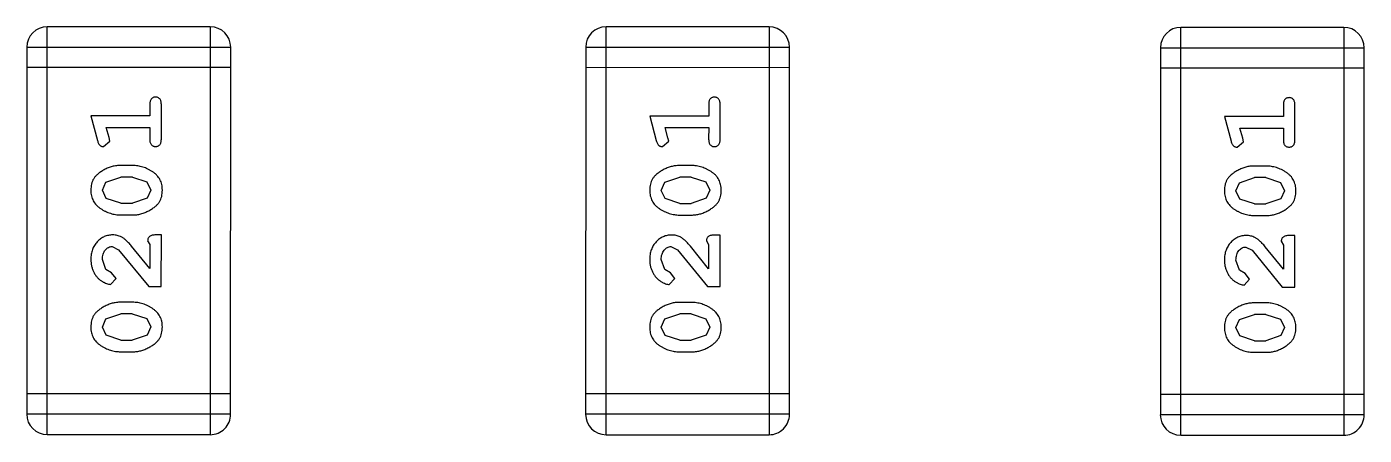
# Model space of a CAD drawing. Header units: inches. Extents: x -29 to 164, y -51 to 83.
# Drawn here: x 130.655 to 132.655, y 15.251 to 15.861 of the extents above; entities that cross this region are included whole.
import ezdxf

# ---------------------------------------------------------------- set-up
doc = ezdxf.new("R2010")
doc.units = ezdxf.units.IN
doc.header["$LTSCALE"] = 1.21
doc.header["$MEASUREMENT"] = 0
doc.layers.get('0').update_dxf_attribs({"linetype": 'CONTINUOUS'})

msp = doc.modelspace()

# ---------------------------------------------------------------- linework, layer by layer
at = {"color": 7, "linetype": 'Continuous'}
for p, q in [((130.6857, 15.2518), (130.6858, 15.8614)), ((130.9297, 15.8614), (130.6858, 15.8614)), ((130.9297, 15.8614), (130.9295, 15.2518)), ((131.5214, 15.2516), (131.5215, 15.8612)), ((131.7653, 15.8612), (131.5215, 15.8612)), ((131.7653, 15.8612), (131.7652, 15.2516)), ((132.3807, 15.2509), (132.3809, 15.8605)), ((132.6247, 15.8604), (132.3809, 15.8605)), ((132.6247, 15.8604), (132.6246, 15.2508)), ((130.6554, 15.8309), (130.6552, 15.2823)), ((130.6554, 15.8309), (130.9602, 15.8309)), ((130.96, 15.2822), (130.9602, 15.8309)), ((131.491, 15.8308), (131.4909, 15.2821)), ((131.491, 15.8308), (131.7958, 15.8307)), ((131.7957, 15.2821), (131.7958, 15.8307)), ((132.3504, 15.83), (132.3503, 15.2814)), ((132.3504, 15.83), (132.6552, 15.83)), ((132.6551, 15.2813), (132.6552, 15.83)), ((130.9601, 15.8004), (130.6553, 15.8005)), ((131.7958, 15.8002), (131.491, 15.8003)), ((132.6552, 15.7995), (132.3504, 15.7995)), ((130.8392, 15.7454), (130.8392, 15.7281)), ((130.8565, 15.6934), (130.8565, 15.7454)), ((131.6749, 15.7452), (131.6749, 15.7279)), ((131.6922, 15.6933), (131.6922, 15.7452)), ((132.5342, 15.7444), (132.5342, 15.7271)), ((132.5515, 15.6925), (132.5515, 15.7444)), ((130.7511, 15.7281), (130.761, 15.6915)), ((130.8392, 15.7281), (130.7511, 15.7281)), ((131.5868, 15.7279), (131.5966, 15.6913)), ((131.6749, 15.7279), (131.5868, 15.7279)), ((132.4461, 15.7272), (132.456, 15.6906)), ((132.5342, 15.7271), (132.4461, 15.7272)), ((130.7784, 15.6957), (130.7742, 15.7108)), ((130.7742, 15.7108), (130.8392, 15.7108)), ((130.8392, 15.7108), (130.8392, 15.6934)), ((131.614, 15.6956), (131.6099, 15.7106)), ((131.6099, 15.7106), (131.6749, 15.7106)), ((131.6749, 15.7106), (131.6748, 15.6933)), ((132.4734, 15.6948), (132.4692, 15.7099)), ((132.4692, 15.7099), (132.5342, 15.7098)), ((132.5342, 15.7098), (132.5342, 15.6925)), ((130.7701, 15.6824), (130.7794, 15.6903)), ((130.7794, 15.6903), (130.7784, 15.6957)), ((131.6058, 15.6823), (131.6151, 15.6902)), ((131.6151, 15.6902), (131.614, 15.6956)), ((132.4652, 15.6815), (132.4744, 15.6894)), ((132.4744, 15.6894), (132.4734, 15.6948)), ((130.8134, 15.6541), (130.7957, 15.6541)), ((131.6491, 15.6539), (131.6314, 15.654)), ((132.5085, 15.6532), (132.4907, 15.6532)), ((130.7684, 15.6171), (130.7737, 15.6293)), ((130.7737, 15.6293), (130.796, 15.6368)), ((130.8132, 15.6368), (130.796, 15.6368)), ((130.8132, 15.6368), (130.8349, 15.6296)), ((130.8349, 15.6296), (130.8407, 15.6173)), ((131.604, 15.6169), (131.6093, 15.6291)), ((131.6093, 15.6291), (131.6316, 15.6366)), ((131.6488, 15.6366), (131.6316, 15.6366)), ((131.6488, 15.6366), (131.6706, 15.6294)), ((131.6706, 15.6294), (131.6764, 15.6171)), ((132.4634, 15.6162), (132.4687, 15.6283)), ((132.4687, 15.6283), (132.491, 15.6359)), ((132.5082, 15.6359), (132.491, 15.6359)), ((132.5082, 15.6359), (132.53, 15.6286)), ((132.53, 15.6286), (132.5358, 15.6164)), ((130.7742, 15.6047), (130.7684, 15.6171)), ((130.796, 15.5975), (130.7742, 15.6047)), ((130.8355, 15.6051), (130.8132, 15.5975)), ((130.8407, 15.6173), (130.8355, 15.6051)), ((131.6098, 15.6046), (131.604, 15.6169)), ((131.6316, 15.5973), (131.6098, 15.6046)), ((131.6711, 15.605), (131.6488, 15.5973)), ((131.6764, 15.6171), (131.6711, 15.605)), ((132.4692, 15.6038), (132.4634, 15.6162)), ((132.491, 15.5966), (132.4692, 15.6038)), ((132.5305, 15.6042), (132.5082, 15.5966)), ((132.5358, 15.6164), (132.5305, 15.6042)), ((130.7957, 15.5802), (130.8134, 15.5802)), ((130.796, 15.5975), (130.8132, 15.5975)), ((131.6313, 15.58), (131.6491, 15.58)), ((131.6316, 15.5973), (131.6488, 15.5973)), ((132.491, 15.5966), (132.5082, 15.5966)), ((132.4907, 15.5793), (132.5084, 15.5793)), ((130.836, 15.5416), (130.8392, 15.5361)), ((130.8565, 15.5503), (130.8486, 15.5503)), ((130.8564, 15.4732), (130.8565, 15.5503)), ((131.6717, 15.5415), (131.6748, 15.536)), ((131.6921, 15.5501), (131.6843, 15.5501)), ((131.6921, 15.473), (131.6921, 15.5501)), ((132.531, 15.5407), (132.5342, 15.5352)), ((132.5515, 15.5494), (132.5436, 15.5494)), ((132.5515, 15.4723), (132.5515, 15.5494)), ((130.7829, 15.533), (130.7926, 15.5282)), ((130.7926, 15.5282), (130.8376, 15.4732)), ((130.8391, 15.4999), (130.8121, 15.5335)), ((130.8392, 15.5361), (130.8391, 15.4999)), ((131.6185, 15.5328), (131.6283, 15.5281)), ((131.6283, 15.5281), (131.6732, 15.473)), ((131.6748, 15.4998), (131.6478, 15.5334)), ((131.6748, 15.536), (131.6748, 15.4998)), ((132.4779, 15.5321), (132.4876, 15.5273)), ((132.4876, 15.5273), (132.5326, 15.4723)), ((132.5342, 15.499), (132.5071, 15.5326)), ((132.5342, 15.5352), (132.5342, 15.499)), ((130.7737, 15.4986), (130.7684, 15.5135)), ((131.6094, 15.4985), (131.604, 15.5133)), ((132.4688, 15.4977), (132.4634, 15.5126)), ((130.7822, 15.4937), (130.7737, 15.4986)), ((130.7804, 15.4764), (130.7888, 15.4852)), ((130.7888, 15.4852), (130.7822, 15.4937)), ((131.6179, 15.4935), (131.6094, 15.4985)), ((131.616, 15.4762), (131.6245, 15.485)), ((131.6245, 15.485), (131.6179, 15.4935)), ((132.4773, 15.4928), (132.4688, 15.4977)), ((132.4754, 15.4754), (132.4838, 15.4843)), ((132.4838, 15.4843), (132.4773, 15.4928)), ((130.8376, 15.4732), (130.8564, 15.4732)), ((131.6732, 15.473), (131.6921, 15.473)), ((132.5326, 15.4723), (132.5515, 15.4723)), ((130.8134, 15.4496), (130.7957, 15.4496)), ((131.6491, 15.4494), (131.6313, 15.4494)), ((132.5084, 15.4487), (132.4907, 15.4487)), ((130.7683, 15.4126), (130.7736, 15.4247)), ((130.7736, 15.4247), (130.7959, 15.4323)), ((130.8131, 15.4323), (130.7959, 15.4323)), ((130.8131, 15.4323), (130.8349, 15.4251)), ((130.8349, 15.4251), (130.8407, 15.4128)), ((131.604, 15.4124), (131.6093, 15.4246)), ((131.6093, 15.4246), (131.6316, 15.4321)), ((131.6488, 15.4321), (131.6316, 15.4321)), ((131.6488, 15.4321), (131.6706, 15.4249)), ((131.6706, 15.4249), (131.6764, 15.4126)), ((132.4634, 15.4117), (132.4686, 15.4238)), ((132.4686, 15.4238), (132.4909, 15.4314)), ((132.5081, 15.4314), (132.4909, 15.4314)), ((132.5081, 15.4314), (132.5299, 15.4241)), ((132.5299, 15.4241), (132.5357, 15.4118)), ((130.7741, 15.4002), (130.7683, 15.4126)), ((130.7959, 15.393), (130.7741, 15.4002)), ((130.8354, 15.4006), (130.8131, 15.393)), ((130.8407, 15.4128), (130.8354, 15.4006)), ((131.6098, 15.4001), (131.604, 15.4124)), ((131.6316, 15.3928), (131.6098, 15.4001)), ((131.6711, 15.4004), (131.6488, 15.3928)), ((131.6764, 15.4126), (131.6711, 15.4004)), ((132.4692, 15.3993), (132.4634, 15.4117)), ((132.5304, 15.3997), (132.5081, 15.3921)), ((132.5357, 15.4118), (132.5304, 15.3997)), ((130.7959, 15.393), (130.8131, 15.393)), ((131.6316, 15.3928), (131.6488, 15.3928)), ((132.4909, 15.3921), (132.4692, 15.3993)), ((132.4909, 15.3921), (132.5081, 15.3921)), ((130.7956, 15.3757), (130.8134, 15.3757)), ((131.6313, 15.3755), (131.649, 15.3755)), ((132.4907, 15.3748), (132.5084, 15.3748)), ((130.96, 15.3127), (130.6552, 15.3128)), ((131.7957, 15.3125), (131.4909, 15.3126)), ((132.6551, 15.3118), (132.3503, 15.3119)), ((130.96, 15.2822), (130.6552, 15.2823)), ((131.7957, 15.2821), (131.4909, 15.2821)), ((132.6551, 15.2813), (132.3503, 15.2814)), ((130.6857, 15.2518), (130.9295, 15.2518)), ((131.5214, 15.2516), (131.7652, 15.2516)), ((132.3807, 15.2509), (132.6246, 15.2508))]:
    msp.add_line(p, q, dxfattribs=at)
for centre, start, end in [((130.6858, 15.8309), 89.988, 179.988), ((130.9297, 15.8309), 359.988, 89.988), ((131.5215, 15.8308), 89.988, 179.988), ((131.7653, 15.8307), 359.988, 89.988), ((132.3809, 15.83), 89.988, 179.988), ((132.6247, 15.83), 359.988, 89.988), ((130.6857, 15.2823), 179.988, 269.988), ((130.9296, 15.2822), 269.988, 359.988), ((131.5214, 15.2821), 179.988, 269.988), ((131.7652, 15.2821), 269.988, 359.988), ((132.3807, 15.2814), 179.988, 269.988), ((132.6246, 15.2813), 269.988, 359.988)]:
    msp.add_arc(centre, 0.0305, start, end, dxfattribs=at)
for points, knots in [([(130.8479, 15.7564), (130.8472, 15.7563), (130.8461, 15.7563), (130.8444, 15.7558), (130.8429, 15.7549), (130.8416, 15.7538), (130.8405, 15.7522), (130.8397, 15.7503), (130.8393, 15.7479), (130.8392, 15.7463), (130.8392, 15.7454)], [0, 0, 0, 0, 0.11517, 0.223509, 0.328254, 0.438012, 0.553651, 0.682263, 0.830856, 1, 1, 1, 1]), ([(130.8565, 15.7454), (130.8565, 15.7463), (130.8564, 15.7479), (130.856, 15.7503), (130.8553, 15.7522), (130.8542, 15.7538), (130.8528, 15.7549), (130.8513, 15.7558), (130.8496, 15.7563), (130.8485, 15.7563), (130.8479, 15.7564)], [0, 0, 0, 0, 0.169012, 0.317488, 0.445429, 0.560977, 0.67065, 0.776666, 0.88492, 1, 1, 1, 1]), ([(131.6835, 15.7562), (131.6829, 15.7562), (131.6817, 15.7561), (131.68, 15.7556), (131.6785, 15.7548), (131.6772, 15.7536), (131.6761, 15.752), (131.6754, 15.7501), (131.6749, 15.7478), (131.6749, 15.7461), (131.6749, 15.7452)], [0, 0, 0, 0, 0.11517, 0.223509, 0.328254, 0.438012, 0.553651, 0.682263, 0.830856, 1, 1, 1, 1]), ([(131.6922, 15.7452), (131.6921, 15.7461), (131.6921, 15.7478), (131.6916, 15.7501), (131.6909, 15.752), (131.6898, 15.7536), (131.6885, 15.7548), (131.687, 15.7556), (131.6853, 15.7561), (131.6841, 15.7562), (131.6835, 15.7562)], [0, 0, 0, 0, 0.169012, 0.317488, 0.445429, 0.560977, 0.67065, 0.776666, 0.88492, 1, 1, 1, 1]), ([(132.5429, 15.7555), (132.5423, 15.7554), (132.5411, 15.7554), (132.5394, 15.7549), (132.5379, 15.754), (132.5366, 15.7529), (132.5355, 15.7513), (132.5347, 15.7494), (132.5343, 15.747), (132.5342, 15.7453), (132.5342, 15.7444)], [0, 0, 0, 0, 0.11517, 0.223509, 0.328254, 0.438012, 0.553651, 0.682263, 0.830856, 1, 1, 1, 1]), ([(132.5515, 15.7444), (132.5515, 15.7453), (132.5515, 15.747), (132.551, 15.7493), (132.5503, 15.7513), (132.5492, 15.7528), (132.5479, 15.754), (132.5464, 15.7549), (132.5447, 15.7554), (132.5435, 15.7554), (132.5429, 15.7555)], [0, 0, 0, 0, 0.169012, 0.317488, 0.445429, 0.560977, 0.67065, 0.776666, 0.88492, 1, 1, 1, 1]), ([(130.761, 15.6915), (130.7612, 15.6906), (130.7617, 15.6891), (130.7625, 15.687), (130.7635, 15.6854), (130.7645, 15.6842), (130.7657, 15.6834), (130.767, 15.6828), (130.7685, 15.6825), (130.7696, 15.6825), (130.7701, 15.6824)], [0, 0, 0, 0, 0.187321, 0.344927, 0.475328, 0.579604, 0.674244, 0.773631, 0.882025, 1, 1, 1, 1]), ([(130.8392, 15.6934), (130.8392, 15.6926), (130.8392, 15.6909), (130.8397, 15.6885), (130.8405, 15.6866), (130.8415, 15.685), (130.8429, 15.6839), (130.8444, 15.683), (130.846, 15.6825), (130.8472, 15.6825), (130.8478, 15.6824)], [0, 0, 0, 0, 0.169102, 0.317658, 0.446239, 0.563118, 0.671828, 0.776546, 0.884858, 1, 1, 1, 1]), ([(130.8478, 15.6824), (130.8484, 15.6825), (130.8496, 15.6825), (130.8513, 15.683), (130.8528, 15.6839), (130.8542, 15.685), (130.8552, 15.6866), (130.856, 15.6885), (130.8564, 15.6909), (130.8565, 15.6925), (130.8565, 15.6934)], [0, 0, 0, 0, 0.115051, 0.223278, 0.329269, 0.437893, 0.554681, 0.682591, 0.83103, 1, 1, 1, 1]), ([(131.5966, 15.6913), (131.5969, 15.6905), (131.5974, 15.6889), (131.5982, 15.6868), (131.5991, 15.6852), (131.6001, 15.684), (131.6013, 15.6832), (131.6027, 15.6827), (131.6042, 15.6823), (131.6052, 15.6823), (131.6058, 15.6823)], [0, 0, 0, 0, 0.187321, 0.344927, 0.475328, 0.579604, 0.674244, 0.773631, 0.882025, 1, 1, 1, 1]), ([(131.6748, 15.6933), (131.6749, 15.6924), (131.6749, 15.6907), (131.6754, 15.6884), (131.6761, 15.6864), (131.6772, 15.6848), (131.6785, 15.6837), (131.68, 15.6829), (131.6817, 15.6824), (131.6829, 15.6823), (131.6835, 15.6823)], [0, 0, 0, 0, 0.169102, 0.317658, 0.446239, 0.563118, 0.671828, 0.776546, 0.884858, 1, 1, 1, 1]), ([(131.6835, 15.6823), (131.6841, 15.6823), (131.6853, 15.6824), (131.687, 15.6829), (131.6885, 15.6837), (131.6898, 15.6848), (131.6909, 15.6864), (131.6916, 15.6884), (131.6921, 15.6907), (131.6921, 15.6924), (131.6922, 15.6933)], [0, 0, 0, 0, 0.115051, 0.223278, 0.329269, 0.437893, 0.554681, 0.682591, 0.83103, 1, 1, 1, 1]), ([(132.456, 15.6906), (132.4562, 15.6897), (132.4567, 15.6882), (132.4576, 15.6861), (132.4585, 15.6845), (132.4595, 15.6833), (132.4607, 15.6825), (132.462, 15.6819), (132.4635, 15.6816), (132.4646, 15.6815), (132.4652, 15.6815)], [0, 0, 0, 0, 0.187321, 0.344927, 0.475328, 0.579604, 0.674244, 0.773631, 0.882025, 1, 1, 1, 1]), ([(132.5342, 15.6925), (132.5342, 15.6916), (132.5343, 15.69), (132.5347, 15.6876), (132.5355, 15.6857), (132.5365, 15.6841), (132.5379, 15.683), (132.5394, 15.6821), (132.5411, 15.6816), (132.5422, 15.6816), (132.5429, 15.6815)], [0, 0, 0, 0, 0.169102, 0.317658, 0.446239, 0.563118, 0.671828, 0.776546, 0.884858, 1, 1, 1, 1]), ([(132.5429, 15.6815), (132.5435, 15.6816), (132.5447, 15.6816), (132.5463, 15.6821), (132.5478, 15.683), (132.5492, 15.6841), (132.5503, 15.6857), (132.551, 15.6876), (132.5515, 15.69), (132.5515, 15.6916), (132.5515, 15.6925)], [0, 0, 0, 0, 0.115051, 0.223278, 0.329269, 0.437893, 0.554681, 0.682591, 0.83103, 1, 1, 1, 1]), ([(130.7957, 15.6541), (130.7946, 15.6541), (130.7925, 15.6541), (130.7893, 15.6538), (130.7861, 15.6532), (130.783, 15.6526), (130.78, 15.6517), (130.777, 15.6505), (130.774, 15.6492), (130.7711, 15.6477), (130.7684, 15.6461), (130.7658, 15.6445), (130.7635, 15.6429), (130.7614, 15.6412), (130.7596, 15.6395), (130.7579, 15.6378), (130.7565, 15.636), (130.7549, 15.6337), (130.7533, 15.6305), (130.752, 15.6263), (130.7512, 15.6218), (130.7511, 15.6186), (130.7511, 15.617)], [0, 0, 0, 0, 0.049855, 0.099516, 0.148482, 0.19758, 0.246804, 0.296268, 0.346517, 0.397047, 0.446826, 0.49336, 0.537801, 0.579207, 0.617974, 0.654833, 0.689171, 0.722088, 0.786392, 0.853518, 0.924186, 1, 1, 1, 1]), ([(130.858, 15.6172), (130.858, 15.6187), (130.8579, 15.6215), (130.8572, 15.6256), (130.8561, 15.6294), (130.8545, 15.633), (130.8525, 15.6363), (130.85, 15.6394), (130.847, 15.6422), (130.8436, 15.6446), (130.84, 15.6468), (130.8364, 15.6488), (130.8327, 15.6504), (130.8289, 15.6518), (130.8251, 15.6528), (130.8212, 15.6536), (130.8174, 15.654), (130.8147, 15.6541), (130.8134, 15.6541)], [0, 0, 0, 0, 0.067217, 0.131051, 0.19272, 0.252824, 0.312745, 0.373449, 0.436041, 0.501494, 0.567761, 0.632087, 0.695096, 0.757109, 0.817993, 0.878657, 0.939311, 1, 1, 1, 1]), ([(131.6314, 15.654), (131.6303, 15.6539), (131.6281, 15.6539), (131.625, 15.6536), (131.6218, 15.6531), (131.6187, 15.6524), (131.6157, 15.6515), (131.6126, 15.6504), (131.6097, 15.6491), (131.6068, 15.6476), (131.6041, 15.646), (131.6015, 15.6443), (131.5992, 15.6427), (131.5971, 15.641), (131.5952, 15.6393), (131.5936, 15.6376), (131.5922, 15.6359), (131.5906, 15.6335), (131.589, 15.6303), (131.5877, 15.6262), (131.5869, 15.6216), (131.5868, 15.6185), (131.5867, 15.6168)], [0, 0, 0, 0, 0.049855, 0.099516, 0.148482, 0.19758, 0.246804, 0.296268, 0.346517, 0.397047, 0.446826, 0.49336, 0.537801, 0.579207, 0.617974, 0.654833, 0.689171, 0.722088, 0.786392, 0.853518, 0.924186, 1, 1, 1, 1]), ([(131.6937, 15.617), (131.6937, 15.6185), (131.6936, 15.6213), (131.6929, 15.6254), (131.6918, 15.6292), (131.6902, 15.6328), (131.6882, 15.6361), (131.6856, 15.6392), (131.6827, 15.642), (131.6793, 15.6444), (131.6757, 15.6466), (131.672, 15.6486), (131.6683, 15.6502), (131.6646, 15.6516), (131.6607, 15.6526), (131.6569, 15.6534), (131.653, 15.6539), (131.6504, 15.6539), (131.6491, 15.6539)], [0, 0, 0, 0, 0.067217, 0.131051, 0.19272, 0.252824, 0.312745, 0.373449, 0.436041, 0.501494, 0.567761, 0.632087, 0.695096, 0.757109, 0.817993, 0.878657, 0.939311, 1, 1, 1, 1]), ([(132.4907, 15.6532), (132.4896, 15.6532), (132.4875, 15.6532), (132.4843, 15.6529), (132.4812, 15.6523), (132.4781, 15.6517), (132.475, 15.6507), (132.472, 15.6496), (132.469, 15.6483), (132.4662, 15.6468), (132.4634, 15.6452), (132.4609, 15.6436), (132.4586, 15.6419), (132.4564, 15.6403), (132.4546, 15.6386), (132.4529, 15.6369), (132.4515, 15.6351), (132.45, 15.6328), (132.4484, 15.6296), (132.447, 15.6254), (132.4462, 15.6209), (132.4461, 15.6177), (132.4461, 15.6161)], [0, 0, 0, 0, 0.049855, 0.099516, 0.148482, 0.19758, 0.246804, 0.296268, 0.346517, 0.397047, 0.446826, 0.49336, 0.537801, 0.579207, 0.617974, 0.654833, 0.689171, 0.722088, 0.786392, 0.853518, 0.924186, 1, 1, 1, 1]), ([(132.5531, 15.6163), (132.553, 15.6178), (132.553, 15.6206), (132.5522, 15.6247), (132.5511, 15.6285), (132.5495, 15.6321), (132.5475, 15.6354), (132.545, 15.6384), (132.5421, 15.6412), (132.5387, 15.6437), (132.5351, 15.6459), (132.5314, 15.6479), (132.5277, 15.6495), (132.5239, 15.6509), (132.5201, 15.6519), (132.5163, 15.6527), (132.5124, 15.6531), (132.5098, 15.6532), (132.5085, 15.6532)], [0, 0, 0, 0, 0.067217, 0.131051, 0.19272, 0.252824, 0.312745, 0.373449, 0.436041, 0.501494, 0.567761, 0.632087, 0.695096, 0.757109, 0.817993, 0.878657, 0.939311, 1, 1, 1, 1]), ([(130.7511, 15.617), (130.7511, 15.6156), (130.7512, 15.6127), (130.7519, 15.6087), (130.753, 15.6048), (130.7546, 15.6012), (130.7567, 15.598), (130.7592, 15.5949), (130.7621, 15.5921), (130.7655, 15.5897), (130.7691, 15.5875), (130.7728, 15.5855), (130.7765, 15.5839), (130.7803, 15.5825), (130.7841, 15.5815), (130.7879, 15.5807), (130.7918, 15.5803), (130.7944, 15.5802), (130.7957, 15.5802)], [0, 0, 0, 0, 0.06692, 0.130834, 0.19258, 0.252759, 0.312631, 0.373411, 0.436359, 0.501894, 0.568244, 0.632472, 0.69556, 0.757163, 0.818592, 0.878885, 0.939235, 1, 1, 1, 1]), ([(130.8134, 15.5802), (130.8145, 15.5802), (130.8166, 15.5802), (130.8198, 15.5805), (130.8229, 15.581), (130.826, 15.5817), (130.8291, 15.5826), (130.8321, 15.5837), (130.835, 15.585), (130.8379, 15.5865), (130.8406, 15.588), (130.8432, 15.5897), (130.8455, 15.5913), (130.8476, 15.593), (130.8495, 15.5947), (130.8511, 15.5963), (130.8526, 15.5981), (130.8542, 15.6004), (130.8558, 15.6036), (130.8571, 15.6078), (130.8579, 15.6124), (130.858, 15.6156), (130.858, 15.6172)], [0, 0, 0, 0, 0.049886, 0.09882, 0.148132, 0.19689, 0.246038, 0.295176, 0.345305, 0.395692, 0.445312, 0.491875, 0.535813, 0.577009, 0.616081, 0.652689, 0.687585, 0.720206, 0.785062, 0.85223, 0.923759, 1, 1, 1, 1]), ([(131.5867, 15.6168), (131.5868, 15.6154), (131.5868, 15.6126), (131.5876, 15.6085), (131.5887, 15.6047), (131.5903, 15.6011), (131.5923, 15.5978), (131.5948, 15.5947), (131.5978, 15.5919), (131.6012, 15.5895), (131.6048, 15.5873), (131.6085, 15.5854), (131.6122, 15.5837), (131.6159, 15.5824), (131.6197, 15.5813), (131.6236, 15.5806), (131.6274, 15.5801), (131.63, 15.58), (131.6313, 15.58)], [0, 0, 0, 0, 0.06692, 0.130834, 0.19258, 0.252759, 0.312631, 0.373411, 0.436359, 0.501894, 0.568244, 0.632472, 0.69556, 0.757163, 0.818592, 0.878885, 0.939235, 1, 1, 1, 1]), ([(131.6491, 15.58), (131.6502, 15.58), (131.6523, 15.5801), (131.6555, 15.5804), (131.6586, 15.5809), (131.6617, 15.5816), (131.6647, 15.5824), (131.6677, 15.5836), (131.6707, 15.5848), (131.6736, 15.5863), (131.6763, 15.5879), (131.6788, 15.5895), (131.6812, 15.5911), (131.6833, 15.5928), (131.6851, 15.5945), (131.6868, 15.5962), (131.6882, 15.5979), (131.6898, 15.6003), (131.6914, 15.6035), (131.6927, 15.6076), (131.6936, 15.6122), (131.6937, 15.6154), (131.6937, 15.617)], [0, 0, 0, 0, 0.049886, 0.09882, 0.148132, 0.19689, 0.246038, 0.295176, 0.345305, 0.395692, 0.445312, 0.491875, 0.535813, 0.577009, 0.616081, 0.652689, 0.687585, 0.720206, 0.785062, 0.85223, 0.923759, 1, 1, 1, 1]), ([(132.4461, 15.6161), (132.4461, 15.6146), (132.4462, 15.6118), (132.4469, 15.6078), (132.448, 15.6039), (132.4496, 15.6003), (132.4517, 15.597), (132.4542, 15.594), (132.4572, 15.5912), (132.4606, 15.5887), (132.4641, 15.5865), (132.4678, 15.5846), (132.4715, 15.583), (132.4753, 15.5816), (132.4791, 15.5806), (132.4829, 15.5798), (132.4868, 15.5794), (132.4894, 15.5793), (132.4907, 15.5793)], [0, 0, 0, 0, 0.06692, 0.130834, 0.19258, 0.252759, 0.312631, 0.373411, 0.436359, 0.501894, 0.568244, 0.632472, 0.69556, 0.757163, 0.818592, 0.878885, 0.939235, 1, 1, 1, 1]), ([(132.5084, 15.5793), (132.5095, 15.5793), (132.5116, 15.5793), (132.5148, 15.5796), (132.518, 15.5801), (132.521, 15.5808), (132.5241, 15.5817), (132.5271, 15.5828), (132.5301, 15.5841), (132.5329, 15.5856), (132.5357, 15.5871), (132.5382, 15.5887), (132.5405, 15.5904), (132.5426, 15.592), (132.5445, 15.5937), (132.5462, 15.5954), (132.5476, 15.5972), (132.5492, 15.5995), (132.5508, 15.6027), (132.5521, 15.6069), (132.5529, 15.6115), (132.553, 15.6147), (132.5531, 15.6163)], [0, 0, 0, 0, 0.049886, 0.09882, 0.148132, 0.19689, 0.246038, 0.295176, 0.345305, 0.395692, 0.445312, 0.491875, 0.535813, 0.577009, 0.616081, 0.652689, 0.687585, 0.720206, 0.785062, 0.85223, 0.923759, 1, 1, 1, 1]), ([(130.7838, 15.5503), (130.7827, 15.5503), (130.7805, 15.5502), (130.7773, 15.5497), (130.7742, 15.5489), (130.7712, 15.5478), (130.7683, 15.5463), (130.7656, 15.5445), (130.763, 15.5424), (130.7606, 15.54), (130.7584, 15.5374), (130.7564, 15.5345), (130.7547, 15.5315), (130.7534, 15.5283), (130.7524, 15.5249), (130.7516, 15.5213), (130.7511, 15.5175), (130.7511, 15.5149), (130.7511, 15.5136)], [0, 0, 0, 0, 0.060981, 0.120256, 0.178148, 0.236115, 0.293993, 0.352864, 0.413358, 0.476056, 0.539296, 0.602396, 0.665116, 0.728325, 0.792919, 0.859317, 0.928302, 1, 1, 1, 1]), ([(130.8121, 15.5335), (130.8113, 15.5344), (130.8099, 15.5361), (130.8076, 15.5385), (130.8055, 15.5406), (130.8035, 15.5425), (130.8017, 15.5441), (130.7999, 15.5454), (130.7983, 15.5465), (130.7962, 15.5477), (130.7937, 15.5487), (130.7905, 15.5496), (130.7872, 15.5502), (130.785, 15.5503), (130.7838, 15.5503)], [0, 0, 0, 0, 0.103002, 0.197728, 0.285279, 0.365235, 0.437224, 0.502446, 0.560545, 0.611446, 0.707576, 0.80349, 0.900532, 1, 1, 1, 1]), ([(130.8486, 15.5503), (130.8475, 15.5503), (130.8456, 15.5502), (130.8428, 15.5498), (130.8406, 15.5491), (130.8389, 15.548), (130.8376, 15.5467), (130.8367, 15.5452), (130.8361, 15.5435), (130.836, 15.5423), (130.836, 15.5416)], [0, 0, 0, 0, 0.1844, 0.34094, 0.473574, 0.586824, 0.690029, 0.789175, 0.890445, 1, 1, 1, 1]), ([(131.6195, 15.5501), (131.6184, 15.5501), (131.6162, 15.55), (131.6129, 15.5496), (131.6098, 15.5487), (131.6069, 15.5476), (131.604, 15.5461), (131.6013, 15.5444), (131.5987, 15.5423), (131.5963, 15.5399), (131.594, 15.5372), (131.592, 15.5344), (131.5904, 15.5313), (131.589, 15.5281), (131.588, 15.5247), (131.5872, 15.5211), (131.5868, 15.5173), (131.5867, 15.5148), (131.5867, 15.5135)], [0, 0, 0, 0, 0.060981, 0.120256, 0.178148, 0.236115, 0.293993, 0.352864, 0.413358, 0.476056, 0.539296, 0.602396, 0.665116, 0.728325, 0.792919, 0.859317, 0.928302, 1, 1, 1, 1]), ([(131.6478, 15.5334), (131.647, 15.5342), (131.6455, 15.5359), (131.6433, 15.5383), (131.6412, 15.5404), (131.6392, 15.5423), (131.6373, 15.5439), (131.6356, 15.5452), (131.6339, 15.5464), (131.6319, 15.5475), (131.6293, 15.5486), (131.6262, 15.5495), (131.6229, 15.55), (131.6206, 15.5501), (131.6195, 15.5501)], [0, 0, 0, 0, 0.103002, 0.197728, 0.285279, 0.365235, 0.437224, 0.502446, 0.560545, 0.611446, 0.707576, 0.80349, 0.900532, 1, 1, 1, 1]), ([(131.6843, 15.5501), (131.6832, 15.5501), (131.6812, 15.5501), (131.6785, 15.5496), (131.6763, 15.5489), (131.6745, 15.5479), (131.6732, 15.5466), (131.6723, 15.545), (131.6717, 15.5433), (131.6717, 15.5421), (131.6717, 15.5415)], [0, 0, 0, 0, 0.1844, 0.34094, 0.473574, 0.586824, 0.690029, 0.789175, 0.890445, 1, 1, 1, 1]), ([(132.4788, 15.5494), (132.4777, 15.5494), (132.4755, 15.5493), (132.4723, 15.5488), (132.4692, 15.548), (132.4662, 15.5469), (132.4634, 15.5454), (132.4606, 15.5436), (132.4581, 15.5415), (132.4556, 15.5391), (132.4534, 15.5365), (132.4514, 15.5336), (132.4498, 15.5306), (132.4484, 15.5274), (132.4474, 15.524), (132.4466, 15.5204), (132.4462, 15.5166), (132.4461, 15.514), (132.4461, 15.5127)], [0, 0, 0, 0, 0.060981, 0.120256, 0.178148, 0.236115, 0.293993, 0.352864, 0.413358, 0.476056, 0.539296, 0.602396, 0.665116, 0.728325, 0.792919, 0.859317, 0.928302, 1, 1, 1, 1]), ([(132.5071, 15.5326), (132.5064, 15.5335), (132.5049, 15.5352), (132.5027, 15.5376), (132.5005, 15.5397), (132.4986, 15.5415), (132.4967, 15.5432), (132.4949, 15.5445), (132.4933, 15.5456), (132.4912, 15.5467), (132.4887, 15.5478), (132.4855, 15.5487), (132.4822, 15.5493), (132.48, 15.5494), (132.4788, 15.5494)], [0, 0, 0, 0, 0.103002, 0.197728, 0.285279, 0.365235, 0.437224, 0.502446, 0.560545, 0.611446, 0.707576, 0.80349, 0.900532, 1, 1, 1, 1]), ([(132.5436, 15.5494), (132.5425, 15.5494), (132.5406, 15.5493), (132.5379, 15.5489), (132.5356, 15.5482), (132.5339, 15.5471), (132.5326, 15.5458), (132.5317, 15.5443), (132.5311, 15.5426), (132.5311, 15.5414), (132.531, 15.5407)], [0, 0, 0, 0, 0.1844, 0.34094, 0.473574, 0.586824, 0.690029, 0.789175, 0.890445, 1, 1, 1, 1]), ([(130.7684, 15.5135), (130.7684, 15.5149), (130.7685, 15.5176), (130.7693, 15.5214), (130.7707, 15.5248), (130.7726, 15.5277), (130.7749, 15.53), (130.7774, 15.5318), (130.7801, 15.5328), (130.782, 15.5329), (130.7829, 15.533)], [0, 0, 0, 0, 0.156344, 0.299348, 0.4327, 0.561, 0.682299, 0.791883, 0.89611, 1, 1, 1, 1]), ([(131.604, 15.5133), (131.6041, 15.5147), (131.6041, 15.5174), (131.605, 15.5212), (131.6064, 15.5246), (131.6083, 15.5275), (131.6106, 15.5298), (131.613, 15.5316), (131.6157, 15.5326), (131.6176, 15.5328), (131.6185, 15.5328)], [0, 0, 0, 0, 0.156344, 0.299348, 0.4327, 0.561, 0.682299, 0.791883, 0.89611, 1, 1, 1, 1]), ([(132.4634, 15.5126), (132.4634, 15.514), (132.4635, 15.5167), (132.4644, 15.5205), (132.4657, 15.5239), (132.4677, 15.5268), (132.4699, 15.5291), (132.4724, 15.5308), (132.4751, 15.5319), (132.477, 15.532), (132.4779, 15.5321)], [0, 0, 0, 0, 0.156344, 0.299348, 0.4327, 0.561, 0.682299, 0.791883, 0.89611, 1, 1, 1, 1]), ([(130.7511, 15.5136), (130.7511, 15.5119), (130.7512, 15.5086), (130.7521, 15.5036), (130.7535, 15.4989), (130.7555, 15.4944), (130.7579, 15.4903), (130.7608, 15.4866), (130.764, 15.4835), (130.7676, 15.4809), (130.7712, 15.479), (130.7745, 15.4775), (130.7775, 15.4766), (130.7795, 15.4764), (130.7804, 15.4764)], [0, 0, 0, 0, 0.098286, 0.193983, 0.289056, 0.384352, 0.477435, 0.566197, 0.652355, 0.737986, 0.818188, 0.887401, 0.94802, 1, 1, 1, 1]), ([(131.5867, 15.5135), (131.5868, 15.5118), (131.5869, 15.5084), (131.5877, 15.5035), (131.5892, 15.4987), (131.5912, 15.4942), (131.5936, 15.4901), (131.5965, 15.4864), (131.5997, 15.4833), (131.6033, 15.4808), (131.6068, 15.4788), (131.6102, 15.4773), (131.6132, 15.4764), (131.6151, 15.4763), (131.616, 15.4762)], [0, 0, 0, 0, 0.098286, 0.193983, 0.289056, 0.384352, 0.477435, 0.566197, 0.652355, 0.737986, 0.818188, 0.887401, 0.94802, 1, 1, 1, 1]), ([(132.4461, 15.5127), (132.4461, 15.511), (132.4462, 15.5077), (132.4471, 15.5027), (132.4485, 15.498), (132.4505, 15.4935), (132.4529, 15.4893), (132.4558, 15.4857), (132.4591, 15.4825), (132.4626, 15.48), (132.4662, 15.4781), (132.4695, 15.4766), (132.4725, 15.4757), (132.4745, 15.4755), (132.4754, 15.4754)], [0, 0, 0, 0, 0.098286, 0.193983, 0.289056, 0.384352, 0.477435, 0.566197, 0.652355, 0.737986, 0.818188, 0.887401, 0.94802, 1, 1, 1, 1]), ([(130.7957, 15.4496), (130.7946, 15.4496), (130.7924, 15.4496), (130.7892, 15.4493), (130.7861, 15.4487), (130.783, 15.4481), (130.78, 15.4471), (130.7769, 15.446), (130.774, 15.4447), (130.7711, 15.4432), (130.7684, 15.4416), (130.7658, 15.44), (130.7635, 15.4383), (130.7614, 15.4367), (130.7595, 15.435), (130.7579, 15.4333), (130.7565, 15.4315), (130.7549, 15.4292), (130.7533, 15.426), (130.752, 15.4218), (130.7512, 15.4173), (130.7511, 15.4141), (130.751, 15.4125)], [0, 0, 0, 0, 0.049855, 0.099516, 0.148482, 0.19758, 0.246804, 0.296268, 0.346517, 0.397047, 0.446826, 0.49336, 0.537801, 0.579207, 0.617974, 0.654833, 0.689171, 0.722088, 0.786392, 0.853518, 0.924186, 1, 1, 1, 1]), ([(130.858, 15.4127), (130.858, 15.4142), (130.8579, 15.417), (130.8572, 15.4211), (130.8561, 15.4249), (130.8545, 15.4285), (130.8524, 15.4318), (130.8499, 15.4348), (130.847, 15.4376), (130.8436, 15.4401), (130.84, 15.4423), (130.8363, 15.4443), (130.8326, 15.4459), (130.8288, 15.4473), (130.825, 15.4483), (130.8212, 15.4491), (130.8173, 15.4495), (130.8147, 15.4496), (130.8134, 15.4496)], [0, 0, 0, 0, 0.067217, 0.131051, 0.19272, 0.252824, 0.312745, 0.373449, 0.436041, 0.501494, 0.567761, 0.632087, 0.695096, 0.757109, 0.817993, 0.878657, 0.939311, 1, 1, 1, 1]), ([(131.6313, 15.4494), (131.6302, 15.4494), (131.6281, 15.4494), (131.6249, 15.4491), (131.6218, 15.4486), (131.6187, 15.4479), (131.6156, 15.447), (131.6126, 15.4459), (131.6096, 15.4446), (131.6068, 15.4431), (131.604, 15.4415), (131.6015, 15.4398), (131.5992, 15.4382), (131.597, 15.4365), (131.5952, 15.4348), (131.5935, 15.4331), (131.5921, 15.4314), (131.5906, 15.429), (131.5889, 15.4258), (131.5876, 15.4216), (131.5868, 15.4171), (131.5867, 15.4139), (131.5867, 15.4123)], [0, 0, 0, 0, 0.049855, 0.099516, 0.148482, 0.19758, 0.246804, 0.296268, 0.346517, 0.397047, 0.446826, 0.49336, 0.537801, 0.579207, 0.617974, 0.654833, 0.689171, 0.722088, 0.786392, 0.853518, 0.924186, 1, 1, 1, 1]), ([(131.6937, 15.4125), (131.6936, 15.414), (131.6936, 15.4168), (131.6928, 15.4209), (131.6917, 15.4247), (131.6901, 15.4283), (131.6881, 15.4316), (131.6856, 15.4347), (131.6826, 15.4375), (131.6793, 15.4399), (131.6757, 15.4421), (131.672, 15.4441), (131.6683, 15.4457), (131.6645, 15.4471), (131.6607, 15.4481), (131.6569, 15.4489), (131.653, 15.4493), (131.6504, 15.4494), (131.6491, 15.4494)], [0, 0, 0, 0, 0.067217, 0.131051, 0.19272, 0.252824, 0.312745, 0.373449, 0.436041, 0.501494, 0.567761, 0.632087, 0.695096, 0.757109, 0.817993, 0.878657, 0.939311, 1, 1, 1, 1]), ([(132.4907, 15.4487), (132.4896, 15.4487), (132.4875, 15.4486), (132.4843, 15.4484), (132.4811, 15.4478), (132.478, 15.4471), (132.475, 15.4462), (132.472, 15.4451), (132.469, 15.4438), (132.4661, 15.4423), (132.4634, 15.4407), (132.4608, 15.4391), (132.4585, 15.4374), (132.4564, 15.4358), (132.4546, 15.4341), (132.4529, 15.4324), (132.4515, 15.4306), (132.4499, 15.4283), (132.4483, 15.4251), (132.447, 15.4209), (132.4462, 15.4164), (132.4461, 15.4132), (132.4461, 15.4116)], [0, 0, 0, 0, 0.049855, 0.099516, 0.148482, 0.19758, 0.246804, 0.296268, 0.346517, 0.397047, 0.446826, 0.49336, 0.537801, 0.579207, 0.617974, 0.654833, 0.689171, 0.722088, 0.786392, 0.853518, 0.924186, 1, 1, 1, 1]), ([(132.553, 15.4118), (132.553, 15.4132), (132.5529, 15.4161), (132.5522, 15.4201), (132.5511, 15.424), (132.5495, 15.4276), (132.5475, 15.4309), (132.5449, 15.4339), (132.542, 15.4367), (132.5386, 15.4392), (132.535, 15.4414), (132.5314, 15.4433), (132.5276, 15.445), (132.5239, 15.4464), (132.5201, 15.4474), (132.5162, 15.4482), (132.5123, 15.4486), (132.5097, 15.4487), (132.5084, 15.4487)], [0, 0, 0, 0, 0.067217, 0.131051, 0.19272, 0.252824, 0.312745, 0.373449, 0.436041, 0.501494, 0.567761, 0.632087, 0.695096, 0.757109, 0.817993, 0.878657, 0.939311, 1, 1, 1, 1]), ([(130.751, 15.4125), (130.7511, 15.411), (130.7511, 15.4082), (130.7519, 15.4042), (130.753, 15.4003), (130.7546, 15.3967), (130.7566, 15.3934), (130.7591, 15.3904), (130.7621, 15.3876), (130.7655, 15.3851), (130.7691, 15.3829), (130.7728, 15.381), (130.7765, 15.3794), (130.7802, 15.378), (130.784, 15.377), (130.7879, 15.3762), (130.7917, 15.3758), (130.7943, 15.3757), (130.7956, 15.3757)], [0, 0, 0, 0, 0.06692, 0.130834, 0.19258, 0.252759, 0.312631, 0.373411, 0.436359, 0.501894, 0.568244, 0.632472, 0.69556, 0.757163, 0.818592, 0.878885, 0.939235, 1, 1, 1, 1]), ([(130.8134, 15.3757), (130.8145, 15.3757), (130.8166, 15.3757), (130.8198, 15.376), (130.8229, 15.3765), (130.826, 15.3772), (130.829, 15.3781), (130.832, 15.3792), (130.835, 15.3805), (130.8379, 15.382), (130.8406, 15.3835), (130.8431, 15.3852), (130.8455, 15.3868), (130.8476, 15.3884), (130.8494, 15.3901), (130.8511, 15.3918), (130.8525, 15.3936), (130.8541, 15.3959), (130.8557, 15.3991), (130.857, 15.4033), (130.8579, 15.4079), (130.858, 15.4111), (130.858, 15.4127)], [0, 0, 0, 0, 0.049886, 0.09882, 0.148132, 0.19689, 0.246038, 0.295176, 0.345305, 0.395692, 0.445312, 0.491875, 0.535813, 0.577009, 0.616081, 0.652689, 0.687585, 0.720206, 0.785062, 0.85223, 0.923759, 1, 1, 1, 1]), ([(131.5867, 15.4123), (131.5867, 15.4109), (131.5868, 15.4081), (131.5875, 15.404), (131.5886, 15.4001), (131.5902, 15.3966), (131.5923, 15.3933), (131.5948, 15.3902), (131.5978, 15.3874), (131.6011, 15.385), (131.6047, 15.3828), (131.6084, 15.3808), (131.6121, 15.3792), (131.6159, 15.3779), (131.6197, 15.3768), (131.6235, 15.376), (131.6274, 15.3756), (131.63, 15.3755), (131.6313, 15.3755)], [0, 0, 0, 0, 0.06692, 0.130834, 0.19258, 0.252759, 0.312631, 0.373411, 0.436359, 0.501894, 0.568244, 0.632472, 0.69556, 0.757163, 0.818592, 0.878885, 0.939235, 1, 1, 1, 1]), ([(131.649, 15.3755), (131.6501, 15.3755), (131.6522, 15.3756), (131.6554, 15.3759), (131.6586, 15.3763), (131.6616, 15.377), (131.6647, 15.3779), (131.6677, 15.379), (131.6707, 15.3803), (131.6735, 15.3818), (131.6763, 15.3834), (131.6788, 15.385), (131.6811, 15.3866), (131.6832, 15.3883), (131.6851, 15.39), (131.6868, 15.3917), (131.6882, 15.3934), (131.6898, 15.3958), (131.6914, 15.3989), (131.6927, 15.4031), (131.6935, 15.4077), (131.6936, 15.4109), (131.6937, 15.4125)], [0, 0, 0, 0, 0.049886, 0.09882, 0.148132, 0.19689, 0.246038, 0.295176, 0.345305, 0.395692, 0.445312, 0.491875, 0.535813, 0.577009, 0.616081, 0.652689, 0.687585, 0.720206, 0.785062, 0.85223, 0.923759, 1, 1, 1, 1]), ([(132.4461, 15.4116), (132.4461, 15.4101), (132.4462, 15.4073), (132.4469, 15.4032), (132.448, 15.3994), (132.4496, 15.3958), (132.4516, 15.3925), (132.4542, 15.3895), (132.4571, 15.3867), (132.4605, 15.3842), (132.4641, 15.382), (132.4678, 15.3801), (132.4715, 15.3784), (132.4753, 15.3771), (132.479, 15.376), (132.4829, 15.3753), (132.4868, 15.3748), (132.4894, 15.3748), (132.4907, 15.3748)], [0, 0, 0, 0, 0.06692, 0.130834, 0.19258, 0.252759, 0.312631, 0.373411, 0.436359, 0.501894, 0.568244, 0.632472, 0.69556, 0.757163, 0.818592, 0.878885, 0.939235, 1, 1, 1, 1]), ([(132.5084, 15.3748), (132.5095, 15.3748), (132.5116, 15.3748), (132.5148, 15.3751), (132.5179, 15.3756), (132.521, 15.3763), (132.5241, 15.3772), (132.527, 15.3783), (132.53, 15.3796), (132.5329, 15.381), (132.5356, 15.3826), (132.5382, 15.3842), (132.5405, 15.3859), (132.5426, 15.3875), (132.5444, 15.3892), (132.5461, 15.3909), (132.5475, 15.3927), (132.5491, 15.395), (132.5507, 15.3982), (132.5521, 15.4024), (132.5529, 15.407), (132.553, 15.4102), (132.553, 15.4118)], [0, 0, 0, 0, 0.049886, 0.09882, 0.148132, 0.19689, 0.246038, 0.295176, 0.345305, 0.395692, 0.445312, 0.491875, 0.535813, 0.577009, 0.616081, 0.652689, 0.687585, 0.720206, 0.785062, 0.85223, 0.923759, 1, 1, 1, 1])]:
    msp.add_open_spline(points, degree=3, knots=knots, dxfattribs=at)

doc.saveas('drawing.dxf')
